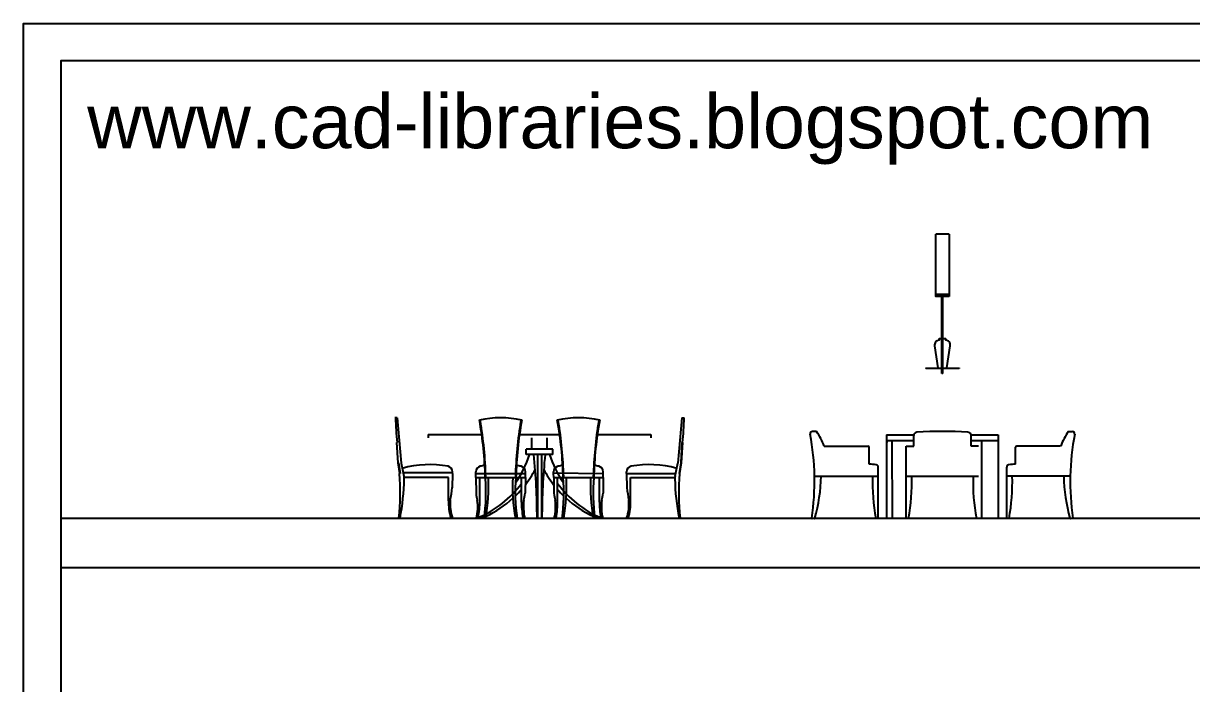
# Model space of a CAD drawing. Header units: inches. Extents: x 5.3 to 47.8, y 15.8 to 40.6.
# Drawn here: x 26.81 to 37.29, y 34.65 to 40.58 of the extents above; entities that cross this region are included whole.
import ezdxf

# ---------------------------------------------------------------- set-up
doc = ezdxf.new("R2010")
doc.units = ezdxf.units.IN
doc.header["$MEASUREMENT"] = 0
for name, color, linetype in [('1', 1, 'Continuous'), ('4', 4, 'Continuous'), ('kadrbm', 4, 'Continuous')]:
    doc.layers.add(name, color=color, linetype=linetype)
doc.styles.add('bmmm', font='swissel.ttf')

# ---------------------------------------------------------------- blocks, each defined once
blk = doc.blocks.new('kadrbm')
at = {"layer": 'kadrbm', "color": 4}
blk.add_lwpolyline([(0, 0), (0, 24.797), (21, 24.797), (21, 0), (0, 0)], close=True, dxfattribs=at)
blk.add_lwpolyline([(20.663, 0.326), (20.663, 24.46), (0.337, 24.46), (0.337, 0.326), (20.663, 0.326)], dxfattribs=at)
at = {"layer": 'kadrbm', "color": 211, "true_color": 0xf674fb, "style": 'bmmm'}
blk.add_text('www.cad-libraries.blogspot.com', height=0.48513, dxfattribs=at).set_placement((0.573, 23.677))

msp = doc.modelspace()

# ---------------------------------------------------------------- linework, layer by layer
at = {"layer": '1'}
for p, q in [((35.114, 38.684), (35.114, 38.125)), ((35.049, 37.435), (35.049, 38.125)), ((35.059, 37.435), (35.059, 38.125)), ((34.904, 37.484), (34.904, 37.478)), ((35.204, 37.478), (34.904, 37.478)), ((35.059, 37.435), (35.049, 37.435)), ((35.204, 37.484), (35.204, 37.478)), ((30.162, 37.037), (30.142, 37.037)), ((30.162, 37.037), (30.198, 36.63)), ((30.909, 37.009), (30.9, 37.017)), ((31.271, 37.009), (31.28, 37.017)), ((31.608, 37.009), (31.599, 37.017)), ((31.97, 37.009), (31.979, 37.017)), ((32.717, 37.037), (32.681, 36.63)), ((32.717, 37.037), (32.737, 37.037)), ((33.924, 36.914), (33.888, 36.914)), ((36.184, 36.914), (36.221, 36.914)), ((30.157, 36.814), (30.168, 36.633)), ((30.439, 36.887), (30.439, 36.857)), ((30.439, 36.887), (30.921, 36.887)), ((31.259, 36.887), (31.62, 36.887)), ((31.369, 36.757), (31.369, 36.857)), ((31.509, 36.757), (31.509, 36.857)), ((31.958, 36.887), (32.439, 36.887)), ((32.439, 36.887), (32.439, 36.857)), ((32.717, 36.814), (32.706, 36.632)), ((32.722, 36.814), (32.711, 36.633)), ((34.554, 36.884), (34.797, 36.884)), ((34.554, 36.884), (34.554, 36.134)), ((34.554, 36.834), (34.797, 36.834)), ((34.559, 36.814), (34.559, 36.834)), ((34.599, 36.834), (34.604, 36.134)), ((34.797, 36.782), (34.797, 36.878)), ((35.311, 36.884), (35.554, 36.884)), ((35.311, 36.782), (35.311, 36.878)), ((35.311, 36.834), (35.554, 36.834)), ((35.404, 36.814), (35.404, 36.134)), ((35.409, 36.814), (35.409, 36.834)), ((35.554, 36.884), (35.554, 36.134)), ((31.559, 36.757), (31.319, 36.757)), ((31.319, 36.707), (31.319, 36.757)), ((31.559, 36.707), (31.319, 36.707)), ((31.422, 36.707), (31.422, 36.137)), ((31.456, 36.707), (31.456, 36.137)), ((31.559, 36.707), (31.559, 36.757)), ((33.994, 36.782), (34.388, 36.782)), ((34.398, 36.621), (34.398, 36.772)), ((34.729, 36.134), (34.729, 36.782)), ((34.729, 36.782), (34.797, 36.782)), ((35.379, 36.782), (35.311, 36.782)), ((35.711, 36.621), (35.711, 36.772)), ((36.115, 36.782), (35.721, 36.782)), ((30.168, 36.633), (30.183, 36.537)), ((30.173, 36.633), (30.188, 36.538)), ((32.706, 36.633), (32.691, 36.538)), ((32.711, 36.633), (32.696, 36.537)), ((34.478, 36.134), (34.478, 36.595)), ((35.631, 36.134), (35.631, 36.595)), ((30.658, 36.542), (30.217, 36.542)), ((30.623, 36.502), (30.225, 36.502)), ((30.623, 36.293), (30.623, 36.502)), ((30.658, 36.537), (30.656, 36.41)), ((30.658, 36.537), (30.658, 36.553)), ((30.868, 36.537), (30.868, 36.553)), ((30.868, 36.537), (31.313, 36.537)), ((30.868, 36.502), (30.868, 36.537)), ((30.868, 36.502), (31.312, 36.502)), ((30.868, 36.502), (30.87, 36.361)), ((30.903, 36.281), (30.903, 36.502)), ((31.278, 36.281), (31.278, 36.502)), ((31.312, 36.502), (31.31, 36.361)), ((31.312, 36.502), (31.313, 36.553)), ((31.566, 36.537), (31.566, 36.553)), ((31.566, 36.542), (32.011, 36.537)), ((31.567, 36.502), (31.566, 36.537)), ((31.567, 36.502), (32.011, 36.502)), ((31.567, 36.502), (31.569, 36.361)), ((31.601, 36.281), (31.601, 36.502)), ((31.976, 36.281), (31.976, 36.502)), ((32.011, 36.502), (32.009, 36.361)), ((32.011, 36.502), (32.011, 36.553)), ((32.221, 36.537), (32.221, 36.553)), ((32.221, 36.537), (32.223, 36.41)), ((32.221, 36.537), (32.661, 36.537)), ((32.256, 36.293), (32.256, 36.502)), ((32.256, 36.502), (32.653, 36.502)), ((33.907, 36.512), (34.478, 36.512)), ((34.729, 36.512), (35.379, 36.512)), ((36.201, 36.512), (35.631, 36.512))]:
    msp.add_line(p, q, dxfattribs=at)
for points in [[(35.114, 38.684), (34.994, 38.684)], [(35.114, 38.125), (34.994, 38.125), (34.994, 38.684)], [(34.994, 38.147), (35.114, 38.147)]]:
    msp.add_lwpolyline(points, dxfattribs=at)
for points in [[(35.084, 37.739, 1), (35.084, 37.744), (35.024, 37.744, 1), (35.024, 37.739), (35.024, 37.734, 0.431599), (34.984, 37.683), (35.014, 37.484)], [(35.094, 37.484), (35.124, 37.683, 0.431599), (35.084, 37.734), (35.084, 37.739)]]:
    msp.add_lwpolyline(points, format="xyb", dxfattribs=at)
for centre, radius, start, end in [((33.297, 37.14), 3.152, 181.8768, 185.9232), ((31.09, 36.124), 0.913, 77.99, 102.01), ((27.705, 36.431), 3.248, 1.258, 10.3993), ((27.448, 36.421), 3.51, 1.4106, 9.6436), ((34.732, 36.421), 3.51, 170.3564, 178.5894), ((34.475, 36.431), 3.248, 169.6007, 178.742), ((31.789, 36.124), 0.913, 77.99, 102.01), ((28.404, 36.431), 3.248, 1.258, 10.3993), ((28.147, 36.421), 3.51, 1.4106, 9.6436), ((35.431, 36.421), 3.51, 170.3564, 178.5894), ((35.174, 36.431), 3.248, 169.6007, 178.742), ((29.582, 37.14), 3.157, 354.0768, 358.1262), ((33.888, 36.894), 0.02, 90, 190.836), ((33.515, 36.614), 0.507, 19.4052, 36.2424), ((34.827, 36.878), 0.03, 92.2651, 180), ((35.054, 32.432), 4.482, 87.0831, 92.9169), ((35.281, 36.878), 0.03, 0, 87.7349), ((36.594, 36.614), 0.507, 143.7576, 160.5948), ((36.221, 36.894), 0.02, 349.164, 90), ((31.668, 36.469), 2.239, 351.4745, 10.836), ((38.44, 36.469), 2.239, 169.164, 188.5255), ((30.502, 36.97), 0.887, 324.456, 342.6288), ((25.276, 36.124), 6.141, 0.1223, 5.4488), ((37.602, 36.124), 6.141, 174.5512, 179.8777), ((32.377, 36.97), 0.887, 197.244, 215.4321), ((34.388, 36.772), 0.01, 0, 90), ((35.721, 36.772), 0.01, 90, 180), ((34.973, 37.616), 4.876, 191.6601, 193.0589), ((30.456, 35.696), 0.921, 79.7986, 105.5997), ((30.608, 36.553), 0.05, 0, 77.3893), ((30.918, 36.553), 0.05, 102.6107, 180), ((31.09, 35.782), 0.84, 99.7034, 102.6107), ((31.09, 35.782), 0.84, 77.3893, 80.2966), ((31.263, 36.553), 0.05, 0, 77.3893), ((31.616, 36.553), 0.05, 102.6107, 180), ((31.789, 35.782), 0.84, 99.7034, 102.6107), ((31.789, 35.782), 0.84, 77.3893, 80.2966), ((31.961, 36.553), 0.05, 0, 77.3893), ((32.271, 36.553), 0.05, 102.6107, 180), ((32.423, 35.696), 0.921, 74.4003, 100.2014), ((27.906, 37.616), 4.876, 346.9411, 348.3399), ((34.173, 34.297), 2.336, 82.9303, 84.4719), ((34.458, 36.595), 0.02, 0, 82.9303), ((35.651, 36.595), 0.02, 97.0697, 180), ((35.936, 34.297), 2.336, 95.5281, 97.0697), ((28.101, 36.362), 2.089, 353.8216, 4.8113), ((28.118, 36.537), 2.108, 349.0564, 358.6906), ((30.126, 36.491), 0.1, 358.6906, 13.0589), ((29.397, 36.366), 1.562, 351.5498, 5.0032), ((29.401, 36.423), 1.582, 349.5841, 2.8648), ((32.779, 36.423), 1.582, 177.1352, 190.4159), ((32.783, 36.366), 1.562, 174.9968, 188.4502), ((30.57, 37.006), 0.936, 322.3211, 332.5386), ((32.309, 37.006), 0.936, 207.4614, 217.6789), ((30.096, 36.366), 1.562, 351.5498, 5.0032), ((30.1, 36.423), 1.582, 349.5841, 2.8648), ((33.478, 36.423), 1.582, 177.1352, 190.4159), ((33.482, 36.366), 1.562, 174.9968, 188.4502), ((32.753, 36.491), 0.1, 166.9411, 181.3094), ((34.761, 36.537), 2.108, 181.3094, 190.9436), ((34.778, 36.362), 2.089, 175.1887, 186.1784), ((32.396, 36.555), 1.571, 344.5331, 358.4426), ((36.181, 36.457), 1.754, 178.1905, 190.6165), ((33.026, 36.457), 1.754, 349.3835, 1.8095), ((37.083, 36.457), 1.754, 178.1905, 190.6165), ((33.928, 36.457), 1.754, 349.3835, 1.8095), ((37.713, 36.555), 1.571, 181.5574, 195.4669), ((29.523, 36.524), 1.138, 348.5033, 354.2692), ((30.534, 36.989), 0.919, 292.6709, 324.0076), ((30.57, 37.006), 0.936, 314.1296, 319.0922), ((32.344, 36.989), 0.919, 216.0767, 247.2313), ((32.309, 37.006), 0.936, 220.9078, 225.8704), ((33.356, 36.524), 1.138, 185.7308, 191.4967), ((31.111, 36.275), 0.488, 177.7786, 196.3799), ((31.001, 36.259), 0.364, 174.0552, 199.5694), ((31.424, 36.417), 0.557, 185.8336, 192.5934), ((30.456, 36.238), 0.429, 346.3375, 7.7642), ((30.115, 36.287), 0.788, 349.0042, 0.4606), ((30.57, 37.006), 0.936, 294.6037, 312.3867), ((32.065, 36.287), 0.788, 179.5394, 190.9958), ((31.724, 36.238), 0.429, 172.2358, 193.6625), ((30.756, 36.417), 0.557, 347.4066, 354.1664), ((32.123, 36.417), 0.557, 185.8336, 192.5934), ((31.155, 36.238), 0.429, 346.3375, 7.7642), ((30.814, 36.287), 0.788, 349.0042, 0.4606), ((32.309, 37.006), 0.936, 227.6133, 245.3963), ((32.764, 36.287), 0.788, 179.5394, 190.9958), ((32.423, 36.238), 0.429, 172.2358, 193.6625), ((31.455, 36.417), 0.557, 347.4066, 354.1664), ((31.878, 36.259), 0.364, 340.4306, 5.9448), ((31.768, 36.275), 0.488, 343.6201, 2.2214), ((30.57, 37.006), 0.936, 291.9208, 293.4917), ((32.309, 37.006), 0.936, 246.5083, 248.0792), ((33.886, 36.137), 0.003, 175.8808, 270), ((33.907, 36.137), 0.003, 270, 349.4167), ((36.202, 36.137), 0.003, 190.5833, 270), ((36.223, 36.137), 0.003, 270, 4.1192)]:
    msp.add_arc(centre, radius, start, end, dxfattribs=at)
at = {"layer": '4'}
for p, q in [((27.145, 36.137), (47.471, 36.137)), ((27.145, 35.693), (47.471, 35.693))]:
    msp.add_line(p, q, dxfattribs=at)

# ---------------------------------------------------------------- block references
at = {"layer": 'kadrbm'}
msp.add_blockref('kadrbm', (26.808, 15.778), dxfattribs=at)

doc.saveas('drawing.dxf')
